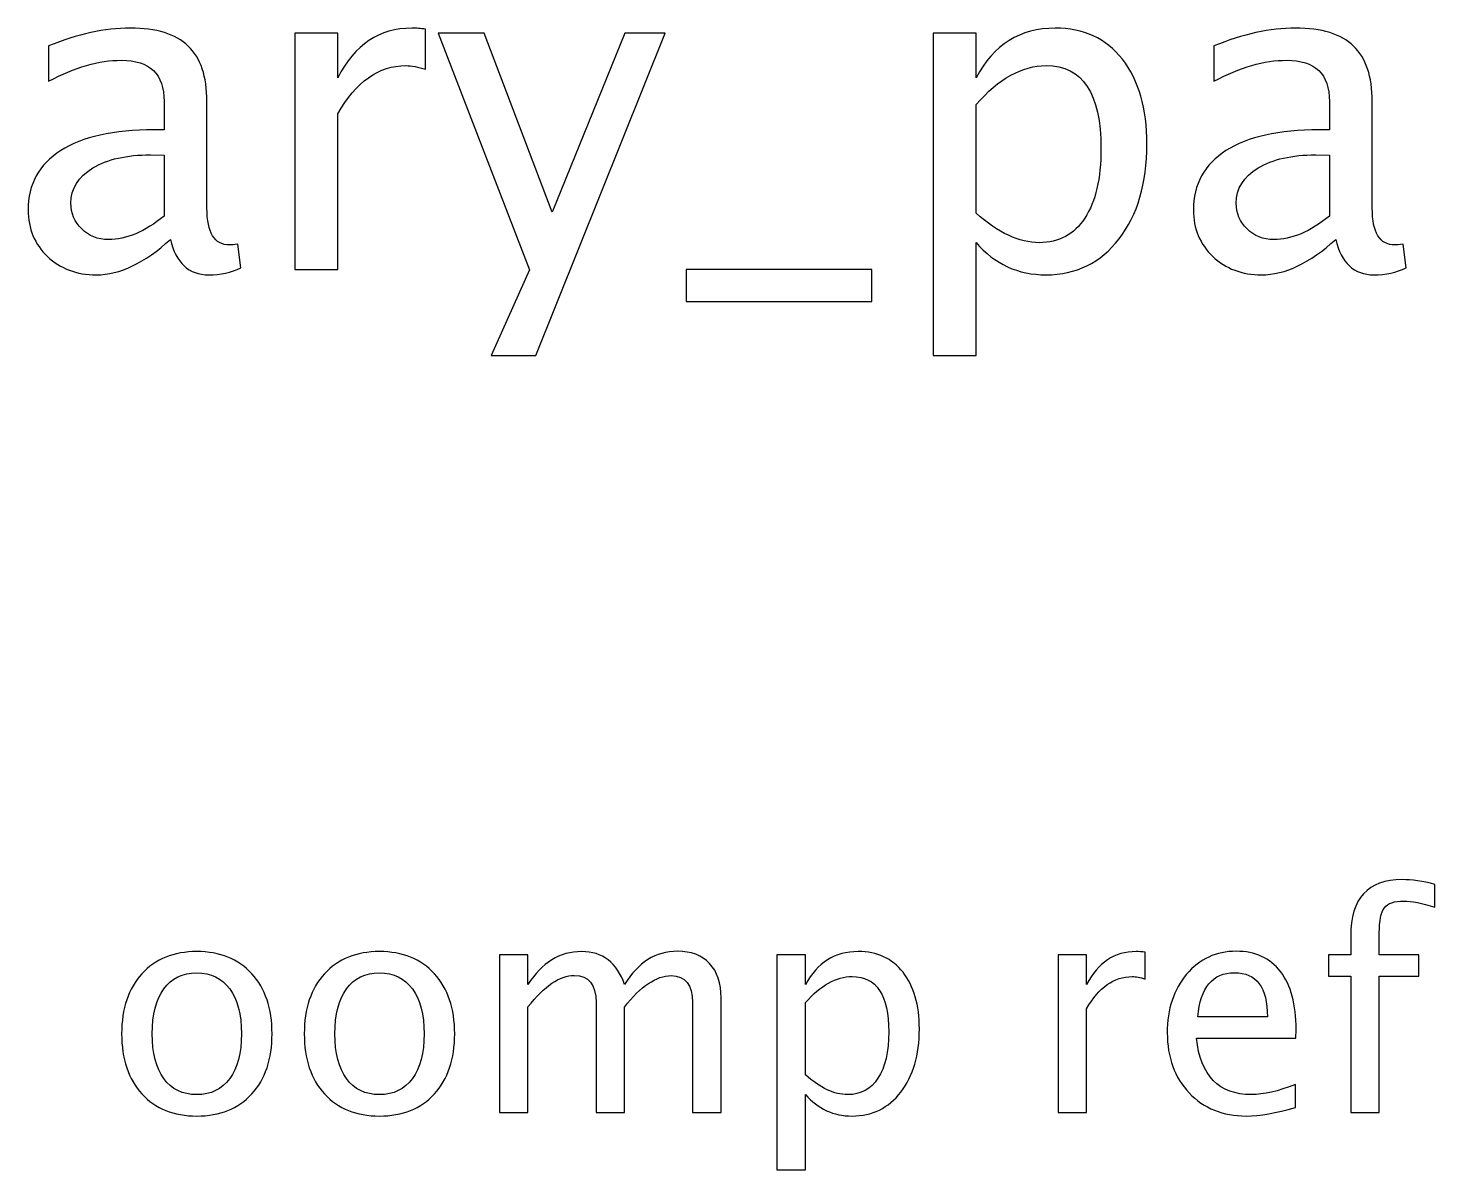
# Model space of a CAD drawing. Header units: centimetres. Extents: x -21.6 to 21.6, y -13.7 to 21.9.
# Drawn here: x -4.34 to 0.66, y 17.47 to 21.53 of the extents above; entities that cross this region are included whole.
import ezdxf

# ---------------------------------------------------------------- set-up
doc = ezdxf.new("R2010")
doc.units = ezdxf.units.CM
doc.header["$MEASUREMENT"] = 0
doc.layers.add('Layer 1', color=7, linetype='Continuous')

msp = doc.modelspace()

# ---------------------------------------------------------------- linework, layer by layer
at = {"layer": 'Layer 1'}
for points, knots in [([(-3.83678, 20.7776), (-3.92832, 20.69346), (-4.01643, 20.65139), (-4.1011, 20.65139), (-4.1011, 20.65139), (-4.17068, 20.65139), (-4.22863, 20.67309), (-4.2744, 20.71674), (-4.2744, 20.71674), (-4.32044, 20.7604), (-4.34345, 20.81543), (-4.34345, 20.88184), (-4.34345, 20.88184), (-4.34345, 20.97365), (-4.30483, 21.0443), (-4.22757, 21.09351), (-4.22757, 21.09351), (-4.15031, 21.14272), (-4.03945, 21.16733), (-3.89499, 21.16733), (-3.89499, 21.16733), (-3.89499, 21.16733), (-3.85927, 21.16733), (-3.85927, 21.16733), (-3.85927, 21.16733), (-3.85927, 21.16733), (-3.85927, 21.26866), (-3.85927, 21.26866), (-3.85927, 21.26866), (-3.85927, 21.36629), (-3.91007, 21.41498), (-4.01193, 21.41498), (-4.01193, 21.41498), (-4.09078, 21.41498), (-4.17703, 21.39011), (-4.27043, 21.34037), (-4.27043, 21.34037), (-4.27043, 21.34037), (-4.27043, 21.46578), (-4.27043, 21.46578), (-4.27043, 21.46578), (-4.16777, 21.50811), (-4.07093, 21.52928), (-3.98018, 21.52928), (-3.98018, 21.52928), (-3.88678, 21.52928), (-3.81773, 21.50811), (-3.77354, 21.46551), (-3.77354, 21.46551), (-3.72909, 21.42292), (-3.70687, 21.3573), (-3.70687, 21.26866), (-3.70687, 21.26866), (-3.70687, 21.26866), (-3.70687, 20.88846), (-3.70687, 20.88846), (-3.70687, 20.88846), (-3.70687, 20.80141), (-3.68014, 20.75775), (-3.62643, 20.75775), (-3.62643, 20.75775), (-3.61982, 20.75775), (-3.61003, 20.75881), (-3.59707, 20.76093), (-3.59707, 20.76093), (-3.59707, 20.76093), (-3.58622, 20.67626), (-3.58622, 20.67626), (-3.58622, 20.67626), (-3.62088, 20.65959), (-3.65898, 20.65139), (-3.70078, 20.65139), (-3.70078, 20.65139), (-3.77195, 20.65139), (-3.8172, 20.69346), (-3.83678, 20.7776)], [0, 0, 0, 0, 0.05, 0.05, 0.05, 0.05, 0.1, 0.1, 0.1, 0.1, 0.15, 0.15, 0.15, 0.15, 0.2, 0.2, 0.2, 0.2, 0.25, 0.25, 0.25, 0.25, 0.3, 0.3, 0.3, 0.3, 0.35, 0.35, 0.35, 0.35, 0.4, 0.4, 0.4, 0.4, 0.45, 0.45, 0.45, 0.45, 0.5, 0.5, 0.5, 0.5, 0.55, 0.55, 0.55, 0.55, 0.6, 0.6, 0.6, 0.6, 0.65, 0.65, 0.65, 0.65, 0.7, 0.7, 0.7, 0.7, 0.75, 0.75, 0.75, 0.75, 0.8, 0.8, 0.8, 0.8, 0.85, 0.85, 0.85, 0.85, 0.9, 0.9, 0.9, 0.9, 1, 1, 1, 1]), ([(-3.39387, 20.67044), (-3.39387, 20.67044), (-3.39387, 21.51182), (-3.39387, 21.51182), (-3.39387, 21.51182), (-3.39387, 21.51182), (-3.24147, 21.51182), (-3.24147, 21.51182), (-3.24147, 21.51182), (-3.24147, 21.51182), (-3.24147, 21.3528), (-3.24147, 21.3528), (-3.24147, 21.3528), (-3.18088, 21.47054), (-3.09304, 21.52928), (-2.97768, 21.52928), (-2.97768, 21.52928), (-2.96207, 21.52928), (-2.94567, 21.52795), (-2.92873, 21.52531), (-2.92873, 21.52531), (-2.92873, 21.52531), (-2.92873, 21.3827), (-2.92873, 21.3827), (-2.92873, 21.3827), (-2.95519, 21.39143), (-2.97847, 21.39593), (-2.99858, 21.39593), (-2.99858, 21.39593), (-3.09542, 21.39593), (-3.17638, 21.33878), (-3.24147, 21.22421), (-3.24147, 21.22421), (-3.24147, 21.22421), (-3.24147, 20.67044), (-3.24147, 20.67044), (-3.24147, 20.67044), (-3.24147, 20.67044), (-3.39387, 20.67044), (-3.39387, 20.67044)], [0, 0, 0, 0, 0.0909091, 0.0909091, 0.0909091, 0.0909091, 0.1818182, 0.1818182, 0.1818182, 0.1818182, 0.2727273, 0.2727273, 0.2727273, 0.2727273, 0.3636364, 0.3636364, 0.3636364, 0.3636364, 0.4545455, 0.4545455, 0.4545455, 0.4545455, 0.5454545, 0.5454545, 0.5454545, 0.5454545, 0.6363636, 0.6363636, 0.6363636, 0.6363636, 0.7272727, 0.7272727, 0.7272727, 0.7272727, 0.8181818, 0.8181818, 0.8181818, 0.8181818, 1, 1, 1, 1]), ([(-2.69458, 20.36405), (-2.69458, 20.36405), (-2.55805, 20.66938), (-2.55805, 20.66938), (-2.55805, 20.66938), (-2.55805, 20.66938), (-2.88402, 21.51182), (-2.88402, 21.51182), (-2.88402, 21.51182), (-2.88402, 21.51182), (-2.72051, 21.51182), (-2.72051, 21.51182), (-2.72051, 21.51182), (-2.72051, 21.51182), (-2.47815, 20.8747), (-2.47815, 20.8747), (-2.47815, 20.8747), (-2.47815, 20.8747), (-2.21965, 21.51182), (-2.21965, 21.51182), (-2.21965, 21.51182), (-2.21965, 21.51182), (-2.07598, 21.51182), (-2.07598, 21.51182), (-2.07598, 21.51182), (-2.07598, 21.51182), (-2.53583, 20.36405), (-2.53583, 20.36405), (-2.53583, 20.36405), (-2.53583, 20.36405), (-2.69458, 20.36405), (-2.69458, 20.36405)], [0, 0, 0, 0, 0.1111111, 0.1111111, 0.1111111, 0.1111111, 0.2222222, 0.2222222, 0.2222222, 0.2222222, 0.3333333, 0.3333333, 0.3333333, 0.3333333, 0.4444444, 0.4444444, 0.4444444, 0.4444444, 0.5555556, 0.5555556, 0.5555556, 0.5555556, 0.6666667, 0.6666667, 0.6666667, 0.6666667, 0.7777778, 0.7777778, 0.7777778, 0.7777778, 1, 1, 1, 1]), ([(-1.1211, 20.36405), (-1.1211, 20.36405), (-1.1211, 21.51182), (-1.1211, 21.51182), (-1.1211, 21.51182), (-1.1211, 21.51182), (-0.9687, 21.51182), (-0.9687, 21.51182), (-0.9687, 21.51182), (-0.9687, 21.51182), (-0.9687, 21.3528), (-0.9687, 21.3528), (-0.9687, 21.3528), (-0.90626, 21.47054), (-0.81233, 21.52928), (-0.68718, 21.52928), (-0.68718, 21.52928), (-0.58585, 21.52928), (-0.50621, 21.4925), (-0.448, 21.41868), (-0.448, 21.41868), (-0.38979, 21.34486), (-0.36069, 21.24406), (-0.36069, 21.11626), (-0.36069, 21.11626), (-0.36069, 20.97709), (-0.39376, 20.86464), (-0.45964, 20.77945), (-0.45964, 20.77945), (-0.52552, 20.69399), (-0.61231, 20.65139), (-0.71973, 20.65139), (-0.71973, 20.65139), (-0.81947, 20.65139), (-0.90255, 20.68949), (-0.9687, 20.76595), (-0.9687, 20.76595), (-0.9687, 20.76595), (-0.9687, 20.36405), (-0.9687, 20.36405), (-0.9687, 20.36405), (-0.9687, 20.36405), (-1.1211, 20.36405), (-1.1211, 20.36405)], [0, 0, 0, 0, 0.0833333, 0.0833333, 0.0833333, 0.0833333, 0.1666667, 0.1666667, 0.1666667, 0.1666667, 0.25, 0.25, 0.25, 0.25, 0.3333333, 0.3333333, 0.3333333, 0.3333333, 0.4166667, 0.4166667, 0.4166667, 0.4166667, 0.5, 0.5, 0.5, 0.5, 0.5833333, 0.5833333, 0.5833333, 0.5833333, 0.6666667, 0.6666667, 0.6666667, 0.6666667, 0.75, 0.75, 0.75, 0.75, 0.8333333, 0.8333333, 0.8333333, 0.8333333, 1, 1, 1, 1]), ([(0.31162, 20.7776), (0.22008, 20.69346), (0.13197, 20.65139), (0.0473, 20.65139), (0.0473, 20.65139), (-0.02228, 20.65139), (-0.08023, 20.67309), (-0.126, 20.71674), (-0.126, 20.71674), (-0.17204, 20.7604), (-0.19505, 20.81543), (-0.19505, 20.88184), (-0.19505, 20.88184), (-0.19505, 20.97365), (-0.15643, 21.0443), (-0.07917, 21.09351), (-0.07917, 21.09351), (-0.00191, 21.14272), (0.10895, 21.16733), (0.25341, 21.16733), (0.25341, 21.16733), (0.25341, 21.16733), (0.28913, 21.16733), (0.28913, 21.16733), (0.28913, 21.16733), (0.28913, 21.16733), (0.28913, 21.26866), (0.28913, 21.26866), (0.28913, 21.26866), (0.28913, 21.36629), (0.23833, 21.41498), (0.13647, 21.41498), (0.13647, 21.41498), (0.05762, 21.41498), (-0.02863, 21.39011), (-0.12203, 21.34037), (-0.12203, 21.34037), (-0.12203, 21.34037), (-0.12203, 21.46578), (-0.12203, 21.46578), (-0.12203, 21.46578), (-0.01937, 21.50811), (0.07747, 21.52928), (0.16822, 21.52928), (0.16822, 21.52928), (0.26162, 21.52928), (0.33067, 21.50811), (0.37486, 21.46551), (0.37486, 21.46551), (0.41931, 21.42292), (0.44153, 21.3573), (0.44153, 21.26866), (0.44153, 21.26866), (0.44153, 21.26866), (0.44153, 20.88846), (0.44153, 20.88846), (0.44153, 20.88846), (0.44153, 20.80141), (0.46826, 20.75775), (0.52197, 20.75775), (0.52197, 20.75775), (0.52858, 20.75775), (0.53837, 20.75881), (0.55133, 20.76093), (0.55133, 20.76093), (0.55133, 20.76093), (0.56218, 20.67626), (0.56218, 20.67626), (0.56218, 20.67626), (0.52752, 20.65959), (0.48942, 20.65139), (0.44762, 20.65139), (0.44762, 20.65139), (0.37645, 20.65139), (0.3312, 20.69346), (0.31162, 20.7776)], [0, 0, 0, 0, 0.05, 0.05, 0.05, 0.05, 0.1, 0.1, 0.1, 0.1, 0.15, 0.15, 0.15, 0.15, 0.2, 0.2, 0.2, 0.2, 0.25, 0.25, 0.25, 0.25, 0.3, 0.3, 0.3, 0.3, 0.35, 0.35, 0.35, 0.35, 0.4, 0.4, 0.4, 0.4, 0.45, 0.45, 0.45, 0.45, 0.5, 0.5, 0.5, 0.5, 0.55, 0.55, 0.55, 0.55, 0.6, 0.6, 0.6, 0.6, 0.65, 0.65, 0.65, 0.65, 0.7, 0.7, 0.7, 0.7, 0.75, 0.75, 0.75, 0.75, 0.8, 0.8, 0.8, 0.8, 0.85, 0.85, 0.85, 0.85, 0.9, 0.9, 0.9, 0.9, 1, 1, 1, 1]), ([(-0.9687, 20.87099), (-0.89012, 20.80088), (-0.81524, 20.76569), (-0.74407, 20.76569), (-0.74407, 20.76569), (-0.67395, 20.76569), (-0.61971, 20.79506), (-0.58161, 20.85353), (-0.58161, 20.85353), (-0.54325, 20.912), (-0.5242, 20.99429), (-0.5242, 21.10065), (-0.5242, 21.10065), (-0.5242, 21.2975), (-0.58929, 21.39593), (-0.71946, 21.39593), (-0.71946, 21.39593), (-0.80466, 21.39593), (-0.88774, 21.34989), (-0.9687, 21.25755), (-0.9687, 21.25755), (-0.9687, 21.25755), (-0.9687, 20.87099), (-0.9687, 20.87099)], [0, 0, 0, 0, 0.1428571, 0.1428571, 0.1428571, 0.1428571, 0.2857143, 0.2857143, 0.2857143, 0.2857143, 0.4285714, 0.4285714, 0.4285714, 0.4285714, 0.5714286, 0.5714286, 0.5714286, 0.5714286, 0.7142857, 0.7142857, 0.7142857, 0.7142857, 1, 1, 1, 1]), ([(-3.85927, 20.86068), (-3.85927, 20.86068), (-3.85927, 21.07684), (-3.85927, 21.07684), (-3.85927, 21.07684), (-3.85927, 21.07684), (-3.90822, 21.07843), (-3.90822, 21.07843), (-3.90822, 21.07843), (-3.99288, 21.07843), (-4.06114, 21.06282), (-4.11327, 21.0316), (-4.11327, 21.0316), (-4.16513, 21.00011), (-4.19105, 20.95857), (-4.19105, 20.90671), (-4.19105, 20.90671), (-4.19105, 20.87047), (-4.17809, 20.83977), (-4.15243, 20.81464), (-4.15243, 20.81464), (-4.1265, 20.7895), (-4.09501, 20.7768), (-4.0577, 20.7768), (-4.0577, 20.7768), (-3.9942, 20.7768), (-3.92806, 20.80485), (-3.85927, 20.86068)], [0, 0, 0, 0, 0.125, 0.125, 0.125, 0.125, 0.25, 0.25, 0.25, 0.25, 0.375, 0.375, 0.375, 0.375, 0.5, 0.5, 0.5, 0.5, 0.625, 0.625, 0.625, 0.625, 0.75, 0.75, 0.75, 0.75, 1, 1, 1, 1]), ([(0.28913, 20.86068), (0.28913, 20.86068), (0.28913, 21.07684), (0.28913, 21.07684), (0.28913, 21.07684), (0.28913, 21.07684), (0.24018, 21.07843), (0.24018, 21.07843), (0.24018, 21.07843), (0.15552, 21.07843), (0.08726, 21.06282), (0.03513, 21.0316), (0.03513, 21.0316), (-0.01673, 21.00011), (-0.04265, 20.95857), (-0.04265, 20.90671), (-0.04265, 20.90671), (-0.04265, 20.87047), (-0.02969, 20.83977), (-0.00403, 20.81464), (-0.00403, 20.81464), (0.0219, 20.7895), (0.05339, 20.7768), (0.0907, 20.7768), (0.0907, 20.7768), (0.1542, 20.7768), (0.22034, 20.80485), (0.28913, 20.86068)], [0, 0, 0, 0, 0.125, 0.125, 0.125, 0.125, 0.25, 0.25, 0.25, 0.25, 0.375, 0.375, 0.375, 0.375, 0.5, 0.5, 0.5, 0.5, 0.625, 0.625, 0.625, 0.625, 0.75, 0.75, 0.75, 0.75, 1, 1, 1, 1]), ([(-2.00057, 20.55614), (-2.00057, 20.55614), (-2.00057, 20.67044), (-2.00057, 20.67044), (-2.00057, 20.67044), (-2.00057, 20.67044), (-1.34017, 20.67044), (-1.34017, 20.67044), (-1.34017, 20.67044), (-1.34017, 20.67044), (-1.34017, 20.55614), (-1.34017, 20.55614), (-1.34017, 20.55614), (-1.34017, 20.55614), (-2.00057, 20.55614), (-2.00057, 20.55614)], [0, 0, 0, 0, 0.2, 0.2, 0.2, 0.2, 0.4, 0.4, 0.4, 0.4, 0.6, 0.6, 0.6, 0.6, 1, 1, 1, 1]), ([(0.3649, 17.67044), (0.3649, 17.67044), (0.3649, 18.15516), (0.3649, 18.15516), (0.3649, 18.15516), (0.3649, 18.15516), (0.28535, 18.15516), (0.28535, 18.15516), (0.28535, 18.15516), (0.28535, 18.15516), (0.28535, 18.23135), (0.28535, 18.23135), (0.28535, 18.23135), (0.28535, 18.23135), (0.3649, 18.23135), (0.3649, 18.23135), (0.3649, 18.23135), (0.3649, 18.23135), (0.3649, 18.29856), (0.3649, 18.29856), (0.3649, 18.29856), (0.3649, 18.43226), (0.42593, 18.49911), (0.54799, 18.49911), (0.54799, 18.49911), (0.58221, 18.49911), (0.62102, 18.49347), (0.66441, 18.48218), (0.66441, 18.48218), (0.66441, 18.48218), (0.66441, 18.40069), (0.66441, 18.40069), (0.66441, 18.40069), (0.61837, 18.4155), (0.5815, 18.42291), (0.55381, 18.42291), (0.55381, 18.42291), (0.52012, 18.42291), (0.49719, 18.41498), (0.48502, 18.39892), (0.48502, 18.39892), (0.47267, 18.38287), (0.4665, 18.35306), (0.4665, 18.30949), (0.4665, 18.30949), (0.4665, 18.30949), (0.4665, 18.23135), (0.4665, 18.23135), (0.4665, 18.23135), (0.4665, 18.23135), (0.60743, 18.23135), (0.60743, 18.23135), (0.60743, 18.23135), (0.60743, 18.23135), (0.60743, 18.15516), (0.60743, 18.15516), (0.60743, 18.15516), (0.60743, 18.15516), (0.4665, 18.15516), (0.4665, 18.15516), (0.4665, 18.15516), (0.4665, 18.15516), (0.4665, 17.67044), (0.4665, 17.67044), (0.4665, 17.67044), (0.4665, 17.67044), (0.3649, 17.67044), (0.3649, 17.67044)], [0, 0, 0, 0, 0.0555556, 0.0555556, 0.0555556, 0.0555556, 0.1111111, 0.1111111, 0.1111111, 0.1111111, 0.1666667, 0.1666667, 0.1666667, 0.1666667, 0.2222222, 0.2222222, 0.2222222, 0.2222222, 0.2777778, 0.2777778, 0.2777778, 0.2777778, 0.3333333, 0.3333333, 0.3333333, 0.3333333, 0.3888889, 0.3888889, 0.3888889, 0.3888889, 0.4444444, 0.4444444, 0.4444444, 0.4444444, 0.5, 0.5, 0.5, 0.5, 0.5555556, 0.5555556, 0.5555556, 0.5555556, 0.6111111, 0.6111111, 0.6111111, 0.6111111, 0.6666667, 0.6666667, 0.6666667, 0.6666667, 0.7222222, 0.7222222, 0.7222222, 0.7222222, 0.7777778, 0.7777778, 0.7777778, 0.7777778, 0.8333333, 0.8333333, 0.8333333, 0.8333333, 0.8888889, 0.8888889, 0.8888889, 0.8888889, 1, 1, 1, 1]), ([(-3.74284, 17.65774), (-3.82522, 17.65774), (-3.89048, 17.68402), (-3.93846, 17.73659), (-3.93846, 17.73659), (-3.98661, 17.78915), (-4.0106, 17.86059), (-4.0106, 17.95072), (-4.0106, 17.95072), (-4.0106, 18.04068), (-3.98661, 18.11194), (-3.93846, 18.16433), (-3.93846, 18.16433), (-3.89048, 18.21671), (-3.82522, 18.243), (-3.74284, 18.243), (-3.74284, 18.243), (-3.66047, 18.243), (-3.59521, 18.21671), (-3.54723, 18.16433), (-3.54723, 18.16433), (-3.49907, 18.11194), (-3.47509, 18.04068), (-3.47509, 17.95072), (-3.47509, 17.95072), (-3.47509, 17.86059), (-3.49907, 17.78915), (-3.54723, 17.73659), (-3.54723, 17.73659), (-3.59521, 17.68402), (-3.66047, 17.65774), (-3.74284, 17.65774)], [0, 0, 0, 0, 0.1111111, 0.1111111, 0.1111111, 0.1111111, 0.2222222, 0.2222222, 0.2222222, 0.2222222, 0.3333333, 0.3333333, 0.3333333, 0.3333333, 0.4444444, 0.4444444, 0.4444444, 0.4444444, 0.5555556, 0.5555556, 0.5555556, 0.5555556, 0.6666667, 0.6666667, 0.6666667, 0.6666667, 0.7777778, 0.7777778, 0.7777778, 0.7777778, 1, 1, 1, 1]), ([(-3.09267, 17.65774), (-3.17505, 17.65774), (-3.24031, 17.68402), (-3.28829, 17.73659), (-3.28829, 17.73659), (-3.33644, 17.78915), (-3.36043, 17.86059), (-3.36043, 17.95072), (-3.36043, 17.95072), (-3.36043, 18.04068), (-3.33644, 18.11194), (-3.28829, 18.16433), (-3.28829, 18.16433), (-3.24031, 18.21671), (-3.17505, 18.243), (-3.09267, 18.243), (-3.09267, 18.243), (-3.0103, 18.243), (-2.94504, 18.21671), (-2.89706, 18.16433), (-2.89706, 18.16433), (-2.8489, 18.11194), (-2.82492, 18.04068), (-2.82492, 17.95072), (-2.82492, 17.95072), (-2.82492, 17.86059), (-2.8489, 17.78915), (-2.89706, 17.73659), (-2.89706, 17.73659), (-2.94504, 17.68402), (-3.0103, 17.65774), (-3.09267, 17.65774)], [0, 0, 0, 0, 0.1111111, 0.1111111, 0.1111111, 0.1111111, 0.2222222, 0.2222222, 0.2222222, 0.2222222, 0.3333333, 0.3333333, 0.3333333, 0.3333333, 0.4444444, 0.4444444, 0.4444444, 0.4444444, 0.5555556, 0.5555556, 0.5555556, 0.5555556, 0.6666667, 0.6666667, 0.6666667, 0.6666667, 0.7777778, 0.7777778, 0.7777778, 0.7777778, 1, 1, 1, 1]), ([(-2.66581, 17.67044), (-2.66581, 17.67044), (-2.66581, 18.23135), (-2.66581, 18.23135), (-2.66581, 18.23135), (-2.66581, 18.23135), (-2.56421, 18.23135), (-2.56421, 18.23135), (-2.56421, 18.23135), (-2.56421, 18.23135), (-2.56421, 18.12535), (-2.56421, 18.12535), (-2.56421, 18.12535), (-2.51465, 18.20384), (-2.45115, 18.243), (-2.37336, 18.243), (-2.37336, 18.243), (-2.29839, 18.243), (-2.24742, 18.20384), (-2.22025, 18.12535), (-2.22025, 18.12535), (-2.1721, 18.20454), (-2.10931, 18.24405), (-2.03222, 18.24405), (-2.03222, 18.24405), (-1.98301, 18.24405), (-1.94473, 18.22959), (-1.91739, 18.20049), (-1.91739, 18.20049), (-1.89005, 18.17138), (-1.8763, 18.13064), (-1.8763, 18.07825), (-1.8763, 18.07825), (-1.8763, 18.07825), (-1.8763, 17.67044), (-1.8763, 17.67044), (-1.8763, 17.67044), (-1.8763, 17.67044), (-1.9779, 17.67044), (-1.9779, 17.67044), (-1.9779, 17.67044), (-1.9779, 17.67044), (-1.9779, 18.06149), (-1.9779, 18.06149), (-1.9779, 18.06149), (-1.9779, 18.12535), (-2.0033, 18.15727), (-2.0541, 18.15727), (-2.0541, 18.15727), (-2.10684, 18.15727), (-2.16222, 18.12005), (-2.22025, 18.04544), (-2.22025, 18.04544), (-2.22025, 18.04544), (-2.22025, 17.67044), (-2.22025, 17.67044), (-2.22025, 17.67044), (-2.22025, 17.67044), (-2.32185, 17.67044), (-2.32185, 17.67044), (-2.32185, 17.67044), (-2.32185, 17.67044), (-2.32185, 18.06185), (-2.32185, 18.06185), (-2.32185, 18.06185), (-2.32185, 18.12623), (-2.34761, 18.15833), (-2.39929, 18.15833), (-2.39929, 18.15833), (-2.45062, 18.15833), (-2.50565, 18.12094), (-2.56421, 18.04597), (-2.56421, 18.04597), (-2.56421, 18.04597), (-2.56421, 17.67044), (-2.56421, 17.67044), (-2.56421, 17.67044), (-2.56421, 17.67044), (-2.66581, 17.67044), (-2.66581, 17.67044)], [0, 0, 0, 0, 0.047619, 0.047619, 0.047619, 0.047619, 0.0952381, 0.0952381, 0.0952381, 0.0952381, 0.1428571, 0.1428571, 0.1428571, 0.1428571, 0.1904762, 0.1904762, 0.1904762, 0.1904762, 0.2380952, 0.2380952, 0.2380952, 0.2380952, 0.2857143, 0.2857143, 0.2857143, 0.2857143, 0.3333333, 0.3333333, 0.3333333, 0.3333333, 0.3809524, 0.3809524, 0.3809524, 0.3809524, 0.4285714, 0.4285714, 0.4285714, 0.4285714, 0.4761905, 0.4761905, 0.4761905, 0.4761905, 0.5238095, 0.5238095, 0.5238095, 0.5238095, 0.5714286, 0.5714286, 0.5714286, 0.5714286, 0.6190476, 0.6190476, 0.6190476, 0.6190476, 0.6666667, 0.6666667, 0.6666667, 0.6666667, 0.7142857, 0.7142857, 0.7142857, 0.7142857, 0.7619048, 0.7619048, 0.7619048, 0.7619048, 0.8095238, 0.8095238, 0.8095238, 0.8095238, 0.8571429, 0.8571429, 0.8571429, 0.8571429, 0.9047619, 0.9047619, 0.9047619, 0.9047619, 1, 1, 1, 1]), ([(-1.67768, 17.46618), (-1.67768, 17.46618), (-1.67768, 18.23135), (-1.67768, 18.23135), (-1.67768, 18.23135), (-1.67768, 18.23135), (-1.57608, 18.23135), (-1.57608, 18.23135), (-1.57608, 18.23135), (-1.57608, 18.23135), (-1.57608, 18.12535), (-1.57608, 18.12535), (-1.57608, 18.12535), (-1.53445, 18.20384), (-1.47184, 18.243), (-1.3884, 18.243), (-1.3884, 18.243), (-1.32085, 18.243), (-1.26775, 18.21848), (-1.22895, 18.16927), (-1.22895, 18.16927), (-1.19014, 18.12005), (-1.17074, 18.05285), (-1.17074, 17.96765), (-1.17074, 17.96765), (-1.17074, 17.87487), (-1.19279, 17.79991), (-1.23671, 17.74311), (-1.23671, 17.74311), (-1.28063, 17.68614), (-1.33849, 17.65774), (-1.4101, 17.65774), (-1.4101, 17.65774), (-1.4766, 17.65774), (-1.53198, 17.68314), (-1.57608, 17.73412), (-1.57608, 17.73412), (-1.57608, 17.73412), (-1.57608, 17.46618), (-1.57608, 17.46618), (-1.57608, 17.46618), (-1.57608, 17.46618), (-1.67768, 17.46618), (-1.67768, 17.46618)], [0, 0, 0, 0, 0.0833333, 0.0833333, 0.0833333, 0.0833333, 0.1666667, 0.1666667, 0.1666667, 0.1666667, 0.25, 0.25, 0.25, 0.25, 0.3333333, 0.3333333, 0.3333333, 0.3333333, 0.4166667, 0.4166667, 0.4166667, 0.4166667, 0.5, 0.5, 0.5, 0.5, 0.5833333, 0.5833333, 0.5833333, 0.5833333, 0.6666667, 0.6666667, 0.6666667, 0.6666667, 0.75, 0.75, 0.75, 0.75, 0.8333333, 0.8333333, 0.8333333, 0.8333333, 1, 1, 1, 1]), ([(-0.67685, 17.67044), (-0.67685, 17.67044), (-0.67685, 18.23135), (-0.67685, 18.23135), (-0.67685, 18.23135), (-0.67685, 18.23135), (-0.57525, 18.23135), (-0.57525, 18.23135), (-0.57525, 18.23135), (-0.57525, 18.23135), (-0.57525, 18.12535), (-0.57525, 18.12535), (-0.57525, 18.12535), (-0.53486, 18.20384), (-0.4763, 18.243), (-0.39939, 18.243), (-0.39939, 18.243), (-0.38898, 18.243), (-0.37805, 18.24211), (-0.36676, 18.24035), (-0.36676, 18.24035), (-0.36676, 18.24035), (-0.36676, 18.14528), (-0.36676, 18.14528), (-0.36676, 18.14528), (-0.3844, 18.1511), (-0.39992, 18.1541), (-0.41333, 18.1541), (-0.41333, 18.1541), (-0.47788, 18.1541), (-0.53186, 18.116), (-0.57525, 18.03962), (-0.57525, 18.03962), (-0.57525, 18.03962), (-0.57525, 17.67044), (-0.57525, 17.67044), (-0.57525, 17.67044), (-0.57525, 17.67044), (-0.67685, 17.67044), (-0.67685, 17.67044)], [0, 0, 0, 0, 0.0909091, 0.0909091, 0.0909091, 0.0909091, 0.1818182, 0.1818182, 0.1818182, 0.1818182, 0.2727273, 0.2727273, 0.2727273, 0.2727273, 0.3636364, 0.3636364, 0.3636364, 0.3636364, 0.4545455, 0.4545455, 0.4545455, 0.4545455, 0.5454545, 0.5454545, 0.5454545, 0.5454545, 0.6363636, 0.6363636, 0.6363636, 0.6363636, 0.7272727, 0.7272727, 0.7272727, 0.7272727, 0.8181818, 0.8181818, 0.8181818, 0.8181818, 1, 1, 1, 1]), ([(0.16787, 17.68843), (0.09961, 17.66797), (0.04122, 17.65774), (-0.00746, 17.65774), (-0.00746, 17.65774), (-0.09054, 17.65774), (-0.1581, 17.68526), (-0.21013, 17.74011), (-0.21013, 17.74011), (-0.26216, 17.79497), (-0.28827, 17.86605), (-0.28827, 17.95354), (-0.28827, 17.95354), (-0.28827, 18.03839), (-0.26534, 18.10806), (-0.2193, 18.16256), (-0.2193, 18.16256), (-0.17326, 18.21689), (-0.11435, 18.24405), (-0.04256, 18.24405), (-0.04256, 18.24405), (0.02535, 18.24405), (0.07791, 18.21989), (0.11495, 18.17156), (0.11495, 18.17156), (0.152, 18.12323), (0.17052, 18.05479), (0.17052, 17.96607), (0.17052, 17.96607), (0.17052, 17.96607), (0.16999, 17.93502), (0.16999, 17.93502), (0.16999, 17.93502), (0.16999, 17.93502), (-0.18455, 17.93502), (-0.18455, 17.93502), (-0.18455, 17.93502), (-0.16974, 17.80097), (-0.1043, 17.73394), (0.01159, 17.73394), (0.01159, 17.73394), (0.0541, 17.73394), (0.10613, 17.74593), (0.16787, 17.76992), (0.16787, 17.76992), (0.16787, 17.76992), (0.16787, 17.68843), (0.16787, 17.68843)], [0, 0, 0, 0, 0.0769231, 0.0769231, 0.0769231, 0.0769231, 0.1538462, 0.1538462, 0.1538462, 0.1538462, 0.2307692, 0.2307692, 0.2307692, 0.2307692, 0.3076923, 0.3076923, 0.3076923, 0.3076923, 0.3846154, 0.3846154, 0.3846154, 0.3846154, 0.4615385, 0.4615385, 0.4615385, 0.4615385, 0.5384615, 0.5384615, 0.5384615, 0.5384615, 0.6153846, 0.6153846, 0.6153846, 0.6153846, 0.6923077, 0.6923077, 0.6923077, 0.6923077, 0.7692308, 0.7692308, 0.7692308, 0.7692308, 0.8461538, 0.8461538, 0.8461538, 0.8461538, 1, 1, 1, 1]), ([(-3.74302, 17.73394), (-3.69275, 17.73394), (-3.65359, 17.75281), (-3.62572, 17.79074), (-3.62572, 17.79074), (-3.59803, 17.82848), (-3.58409, 17.88193), (-3.58409, 17.95072), (-3.58409, 17.95072), (-3.58409, 18.01934), (-3.59803, 18.07261), (-3.62572, 18.11035), (-3.62572, 18.11035), (-3.65359, 18.14792), (-3.69275, 18.1668), (-3.74302, 18.1668), (-3.74302, 18.1668), (-3.79347, 18.1668), (-3.83262, 18.14792), (-3.86014, 18.11035), (-3.86014, 18.11035), (-3.88783, 18.07261), (-3.90159, 18.01934), (-3.90159, 17.95072), (-3.90159, 17.95072), (-3.90159, 17.88193), (-3.88783, 17.82848), (-3.86014, 17.79074), (-3.86014, 17.79074), (-3.83262, 17.75281), (-3.79347, 17.73394), (-3.74302, 17.73394)], [0, 0, 0, 0, 0.1111111, 0.1111111, 0.1111111, 0.1111111, 0.2222222, 0.2222222, 0.2222222, 0.2222222, 0.3333333, 0.3333333, 0.3333333, 0.3333333, 0.4444444, 0.4444444, 0.4444444, 0.4444444, 0.5555556, 0.5555556, 0.5555556, 0.5555556, 0.6666667, 0.6666667, 0.6666667, 0.6666667, 0.7777778, 0.7777778, 0.7777778, 0.7777778, 1, 1, 1, 1]), ([(-3.09285, 17.73394), (-3.04258, 17.73394), (-3.00342, 17.75281), (-2.97555, 17.79074), (-2.97555, 17.79074), (-2.94786, 17.82848), (-2.93392, 17.88193), (-2.93392, 17.95072), (-2.93392, 17.95072), (-2.93392, 18.01934), (-2.94786, 18.07261), (-2.97555, 18.11035), (-2.97555, 18.11035), (-3.00342, 18.14792), (-3.04258, 18.1668), (-3.09285, 18.1668), (-3.09285, 18.1668), (-3.1433, 18.1668), (-3.18245, 18.14792), (-3.20997, 18.11035), (-3.20997, 18.11035), (-3.23766, 18.07261), (-3.25142, 18.01934), (-3.25142, 17.95072), (-3.25142, 17.95072), (-3.25142, 17.88193), (-3.23766, 17.82848), (-3.20997, 17.79074), (-3.20997, 17.79074), (-3.18245, 17.75281), (-3.1433, 17.73394), (-3.09285, 17.73394)], [0, 0, 0, 0, 0.1111111, 0.1111111, 0.1111111, 0.1111111, 0.2222222, 0.2222222, 0.2222222, 0.2222222, 0.3333333, 0.3333333, 0.3333333, 0.3333333, 0.4444444, 0.4444444, 0.4444444, 0.4444444, 0.5555556, 0.5555556, 0.5555556, 0.5555556, 0.6666667, 0.6666667, 0.6666667, 0.6666667, 0.7777778, 0.7777778, 0.7777778, 0.7777778, 1, 1, 1, 1]), ([(-1.57608, 17.80414), (-1.52369, 17.7574), (-1.47378, 17.73394), (-1.42633, 17.73394), (-1.42633, 17.73394), (-1.37958, 17.73394), (-1.34342, 17.75352), (-1.31802, 17.7925), (-1.31802, 17.7925), (-1.29245, 17.83148), (-1.27975, 17.88634), (-1.27975, 17.95725), (-1.27975, 17.95725), (-1.27975, 18.08848), (-1.32314, 18.1541), (-1.40992, 18.1541), (-1.40992, 18.1541), (-1.46672, 18.1541), (-1.52211, 18.12341), (-1.57608, 18.06185), (-1.57608, 18.06185), (-1.57608, 18.06185), (-1.57608, 17.80414), (-1.57608, 17.80414)], [0, 0, 0, 0, 0.1428571, 0.1428571, 0.1428571, 0.1428571, 0.2857143, 0.2857143, 0.2857143, 0.2857143, 0.4285714, 0.4285714, 0.4285714, 0.4285714, 0.5714286, 0.5714286, 0.5714286, 0.5714286, 0.7142857, 0.7142857, 0.7142857, 0.7142857, 1, 1, 1, 1]), ([(-0.17926, 18.01122), (-0.17926, 18.01122), (0.06839, 18.01122), (0.06839, 18.01122), (0.06839, 18.01122), (0.06839, 18.11564), (0.02941, 18.16786), (-0.04838, 18.16786), (-0.04838, 18.16786), (-0.1267, 18.16786), (-0.17027, 18.11564), (-0.17926, 18.01122)], [0, 0, 0, 0, 0.25, 0.25, 0.25, 0.25, 0.5, 0.5, 0.5, 0.5, 1, 1, 1, 1])]:
    msp.add_open_spline(points, degree=3, knots=knots, dxfattribs=at)

doc.saveas('drawing.dxf')
